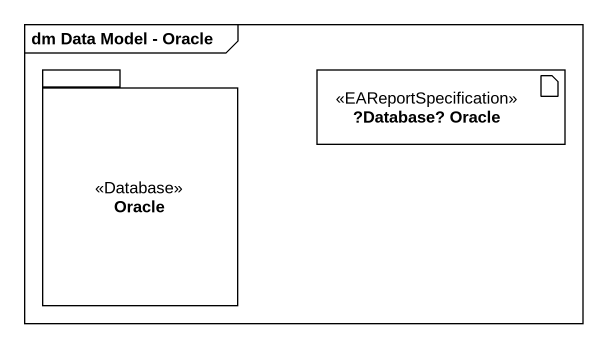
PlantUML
@startuml
mainframe dm Data Model - Oracle
package Oracle <<Database>> {
}
artifact "?Database? Oracle" as Database_Oracle <<EAReportSpecification>>
@enduml
